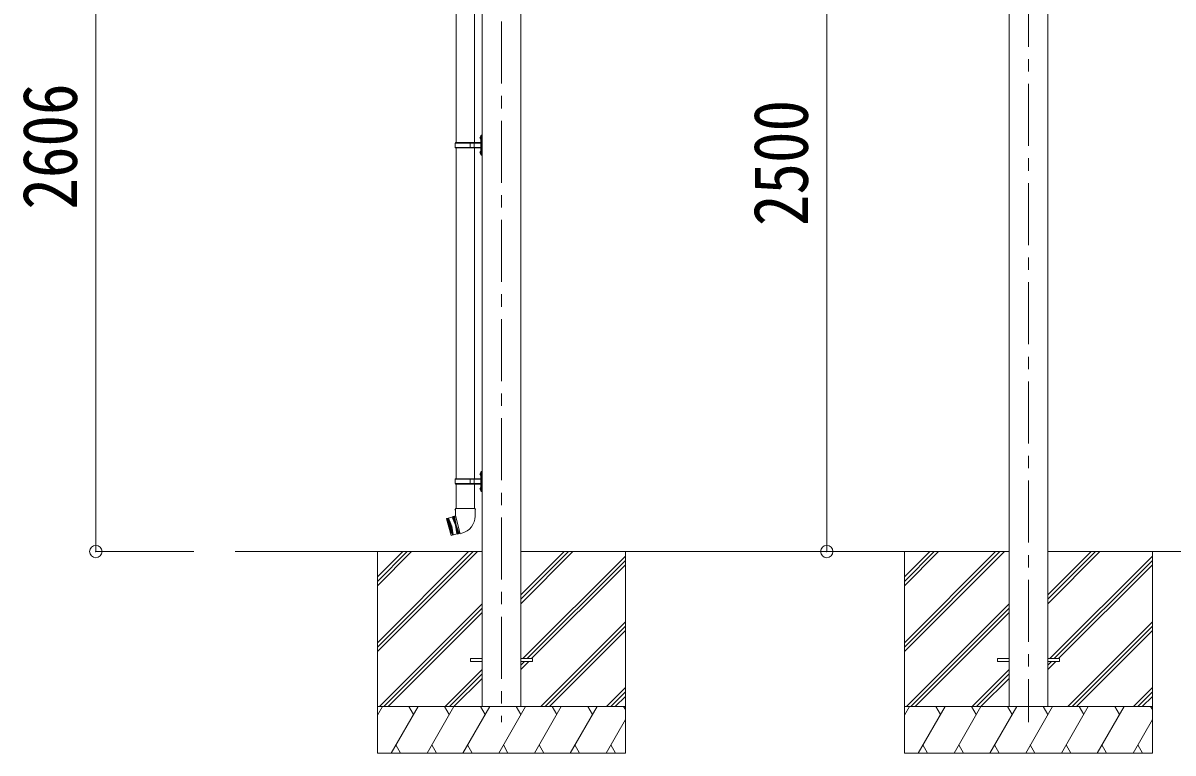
# Model space of a CAD drawing. Units: millimetres at full size, sheet at 1:40. Extents: x -11243 to 11243, y -7760 to 7760.
# Drawn here: x 608 to 4318, y -4917 to -2562 of the extents above; entities that cross this region are included whole.
import ezdxf
from ezdxf.enums import TextEntityAlignment as Align

# ---------------------------------------------------------------- set-up
doc = ezdxf.new("R2010")
doc.units = ezdxf.units.MM
doc.header["$LTSCALE"] = 40
doc.header["$PDMODE"] = 32
doc.header["$PDSIZE"] = 40
doc.linetypes.add('CHAIN1', pattern=[8, 5, -1, 1, -1])
doc.layers.add('0-3_ELV2', color=7, linetype='Continuous', lineweight=9)
doc.layers.add('0-6_OTH_LINE', color=6, linetype='Continuous', lineweight=9)
doc.styles.add('ＭＳ ゴシック', font='')
doc.styles.get('ＭＳ ゴシック').set_extended_font_data('MS Gothic')

msp = doc.modelspace()

# ---------------------------------------------------------------- linework, layer by layer
at = {"layer": '0-3_ELV2', "color": 5, "linetype": 'CHAIN1'}
for p, q in [((3851.31, -1478.52), (3851.31, -4817.83)), ((2151.31, -1597.39), (2151.31, -4817.83))]:
    msp.add_line(p, q, dxfattribs=at)
at = {"layer": '0-3_ELV2', "color": 4}
for p, q in [((3788.81, -1649.44), (3788.81, -4767.22)), ((3913.81, -1649.44), (3913.81, -4767.22)), ((2088.81, -1768.32), (2088.81, -4767.22)), ((2213.81, -1768.32), (2213.81, -4767.22)), ((2051.31, -4612.72), (2088.81, -4612.72)), ((2051.31, -4612.72), (2051.31, -4621.72)), ((2051.31, -4621.72), (2088.81, -4621.72)), ((2213.81, -4612.72), (2251.31, -4612.72)), ((2213.81, -4621.72), (2251.31, -4621.72)), ((2251.31, -4612.72), (2251.31, -4621.72)), ((3751.31, -4612.72), (3788.81, -4612.72)), ((3751.31, -4612.72), (3751.31, -4621.72)), ((3751.31, -4621.72), (3788.81, -4621.72)), ((3913.81, -4612.72), (3951.31, -4612.72)), ((3913.81, -4621.72), (3951.31, -4621.72)), ((3951.31, -4612.72), (3951.31, -4621.72))]:
    msp.add_line(p, q, dxfattribs=at)
at = {"layer": '0-3_ELV2'}
for p, q in [((2004.96, -1985.22), (2004.96, -2947.21)), ((2064.66, -1985.22), (2064.66, -2947.21)), ((2082.51, -2930.07), (2084.55, -2931.07)), ((2083.78, -2928.07), (2084.41, -2928.07)), ((2083.78, -2928.07), (2083.78, -2936.37)), ((2084.41, -2928.07), (2084.81, -2928.47)), ((2086.81, -2923.72), (2084.81, -2925.72)), ((2084.81, -2925.72), (2084.81, -2986.72)), ((2086.81, -2923.72), (2086.81, -2988.72)), ((2086.81, -2923.72), (2088.81, -2923.72)), ((2088.81, -2988.72), (2088.81, -2923.72)), ((2001.81, -2949.22), (2002.81, -2947.22)), ((2001.81, -2963.22), (2001.81, -2949.22)), ((2050.3, -2949.22), (2001.81, -2949.22)), ((2001.81, -2963.22), (2002.81, -2965.22)), ((2050.3, -2963.22), (2001.81, -2963.22)), ((2084.31, -2947.22), (2002.81, -2947.22)), ((2002.81, -2965.22), (2084.31, -2965.22)), ((2004.96, -2965.21), (2004.96, -4032.22)), ((2050.3, -2965.22), (2050.3, -2947.22)), ((2051.06, -2947.22), (2053.06, -2949.22)), ((2051.06, -2965.22), (2053.06, -2963.22)), ((2084.31, -2949.22), (2053.06, -2949.22)), ((2084.31, -2963.22), (2053.06, -2963.22)), ((2063.44, -2949.22), (2061.44, -2947.22)), ((2063.44, -2963.22), (2061.44, -2965.22)), ((2063.44, -2963.22), (2063.44, -2949.22)), ((2064.66, -2965.21), (2064.66, -4032.22)), ((2083.78, -2936.37), (2084.41, -2936.37)), ((2084.55, -2931.07), (2085.17, -2932.22)), ((2082.51, -2978.07), (2084.55, -2979.07)), ((2083.78, -2976.07), (2084.41, -2976.07)), ((2083.78, -2976.07), (2083.78, -2984.37)), ((2083.78, -2984.37), (2084.41, -2984.37)), ((2084.41, -2976.07), (2084.41, -2984.37)), ((2084.41, -2976.07), (2084.81, -2976.47)), ((2084.41, -2984.37), (2084.81, -2983.97)), ((2084.55, -2979.07), (2085.17, -2980.22)), ((2084.81, -2986.72), (2086.81, -2988.72)), ((2088.81, -2988.72), (2086.81, -2988.72)), ((2001.81, -4034.22), (2002.81, -4032.22)), ((2001.81, -4048.22), (2001.81, -4034.22)), ((2050.3, -4034.22), (2001.81, -4034.22)), ((2084.31, -4032.22), (2002.81, -4032.22)), ((2050.3, -4050.22), (2050.3, -4032.22)), ((2051.06, -4032.22), (2053.06, -4034.22)), ((2084.31, -4034.22), (2053.06, -4034.22)), ((2063.44, -4034.22), (2061.44, -4032.22)), ((2063.44, -4048.22), (2063.44, -4034.22)), ((2082.51, -4015.07), (2084.55, -4016.07)), ((2083.78, -4013.07), (2084.41, -4013.07)), ((2083.78, -4013.07), (2083.78, -4021.37)), ((2083.78, -4021.37), (2084.41, -4021.37)), ((2084.41, -4013.07), (2084.81, -4013.47)), ((2084.55, -4016.07), (2085.17, -4017.22)), ((2086.81, -4008.72), (2084.81, -4010.72)), ((2084.81, -4010.72), (2084.81, -4071.72)), ((2086.81, -4008.72), (2086.81, -4073.72)), ((2086.81, -4008.72), (2088.81, -4008.72)), ((2088.81, -4073.72), (2088.81, -4008.72)), ((2001.81, -4048.22), (2002.81, -4050.22)), ((2050.3, -4048.22), (2001.81, -4048.22)), ((2002.81, -4050.22), (2084.31, -4050.22)), ((2004.96, -4050.22), (2004.96, -4128.08)), ((2051.06, -4050.22), (2053.06, -4048.22)), ((2084.31, -4048.22), (2053.06, -4048.22)), ((2063.44, -4048.22), (2061.44, -4050.22)), ((2064.66, -4050.22), (2064.66, -4128.08)), ((2082.51, -4063.07), (2084.55, -4064.07)), ((2083.78, -4061.07), (2084.41, -4061.07)), ((2083.78, -4061.07), (2083.78, -4069.37)), ((2083.78, -4069.37), (2084.41, -4069.37)), ((2084.41, -4061.07), (2084.41, -4069.37)), ((2084.41, -4061.07), (2084.81, -4061.47)), ((2084.41, -4069.37), (2084.81, -4068.97)), ((2084.55, -4064.07), (2085.17, -4065.22)), ((2084.81, -4071.72), (2086.81, -4073.72)), ((2088.81, -4073.72), (2086.81, -4073.72)), ((1995.39, -4154.47), (1992.75, -4156.21)), ((1995.39, -4154.47), (1997.32, -4153.95)), ((2010.48, -4210.78), (1995.39, -4154.47)), ((2000.28, -4153.42), (1997.32, -4153.95)), ((1997.32, -4153.95), (2012.41, -4210.26)), ((2003.18, -4152.64), (2000.28, -4153.42)), ((2000.28, -4153.42), (2004.87, -4182.11)), ((2003.11, -4128.08), (2001.41, -4132.58)), ((2003.14, -4133.08), (2001.41, -4132.58)), ((2003.25, -4151.33), (2002.86, -4151.43)), ((2002.86, -4151.43), (2018.46, -4209.68)), ((2066.51, -4128.08), (2003.11, -4128.08)), ((2003.11, -4128.08), (2003.25, -4151.33)), ((2066.51, -4128.08), (2066.36, -4153.08)), ((1974.53, -4161.61), (1974.88, -4161)), ((1974.53, -4161.61), (1988.84, -4215.03)), ((1992.75, -4156.21), (1974.88, -4161)), ((1989.45, -4215.38), (1974.88, -4161)), ((1978.74, -4159.96), (1993.32, -4214.35)), ((1983.13, -4187.93), (1978.74, -4159.96)), ((1980.68, -4159.45), (1995.25, -4213.83)), ((1990.86, -4185.86), (1980.68, -4159.45)), ((1983.13, -4187.93), (1993.32, -4214.35)), ((1990.86, -4185.86), (1995.25, -4213.83)), ((2015.24, -4209.25), (2004.87, -4182.11)), ((1989.45, -4215.38), (1988.84, -4215.03)), ((2007.32, -4210.59), (1989.45, -4215.38)), ((2010.48, -4210.78), (2007.32, -4210.59)), ((2010.48, -4210.78), (2012.41, -4210.26)), ((2015.24, -4209.25), (2012.41, -4210.26)), ((2018.14, -4208.47), (2015.24, -4209.25)), ((2018.46, -4209.68), (2023.37, -4208.36)), ((1292.47, -4267.22), (2088.81, -4267.22)), ((1751.31, -4267.22), (1751.31, -4917.22)), ((1751.31, -4561.39), (2045.49, -4267.22)), ((1751.31, -4575.54), (2059.63, -4267.22)), ((1751.31, -4589.68), (2073.77, -4267.22)), ((1751.31, -4377.55), (1861.64, -4267.22)), ((1751.31, -4363.4), (1847.5, -4267.22)), ((1751.31, -4349.26), (1833.36, -4267.22)), ((2213.81, -4267.22), (3788.81, -4267.22)), ((2213.81, -4435.55), (2382.14, -4267.22)), ((2213.81, -4421.4), (2368, -4267.22)), ((2213.81, -4407.26), (2353.86, -4267.22)), ((2220.49, -4612.72), (2551.31, -4281.9)), ((2234.63, -4612.72), (2551.31, -4296.04)), ((2551.31, -4267.22), (2551.31, -4917.22)), ((3451.31, -4267.22), (3451.31, -4917.22)), ((3451.31, -4561.39), (3745.49, -4267.22)), ((3451.31, -4575.54), (3759.63, -4267.22)), ((3451.31, -4589.68), (3773.77, -4267.22)), ((3451.31, -4377.55), (3561.64, -4267.22)), ((3451.31, -4363.4), (3547.5, -4267.22)), ((3451.31, -4349.26), (3533.36, -4267.22)), ((3913.81, -4267.22), (5488.81, -4267.22)), ((3913.81, -4435.55), (4082.14, -4267.22)), ((3913.81, -4421.4), (4068, -4267.22)), ((3913.81, -4407.26), (4053.86, -4267.22)), ((3920.48, -4612.72), (4251.31, -4281.9)), ((3934.63, -4612.72), (4251.31, -4296.04)), ((4251.31, -4267.22), (4251.31, -4917.22)), ((2248.77, -4612.72), (2551.31, -4310.18)), ((3948.77, -4612.72), (4251.31, -4310.18)), ((1757.62, -4767.22), (2088.81, -4436.03)), ((1771.76, -4767.22), (2088.81, -4450.17)), ((3457.62, -4767.22), (3788.81, -4436.03)), ((3471.76, -4767.22), (3788.81, -4450.17)), ((1785.9, -4767.22), (2088.81, -4464.31)), ((3485.9, -4767.22), (3788.81, -4464.31)), ((2278.12, -4767.22), (2551.31, -4494.03)), ((2292.26, -4767.22), (2551.31, -4508.17)), ((2306.4, -4767.22), (2551.31, -4522.31)), ((3978.12, -4767.22), (4251.31, -4494.03)), ((3992.26, -4767.22), (4251.31, -4508.17)), ((4006.4, -4767.22), (4251.31, -4522.31)), ((2213.81, -4647.68), (2239.77, -4621.72)), ((2213.81, -4633.53), (2225.63, -4621.72)), ((3913.81, -4647.68), (3939.77, -4621.72)), ((3913.81, -4633.53), (3925.63, -4621.72)), ((2088.81, -4648.16), (1969.75, -4767.22)), ((1983.89, -4767.22), (2088.81, -4662.3)), ((3788.81, -4648.16), (3669.75, -4767.22)), ((3683.89, -4767.22), (3788.81, -4662.3)), ((1998.04, -4767.22), (2088.81, -4676.44)), ((2490.25, -4767.22), (2551.31, -4706.16)), ((3698.03, -4767.22), (3788.81, -4676.44)), ((4190.25, -4767.22), (4251.31, -4706.16)), ((2504.39, -4767.22), (2551.31, -4720.3)), ((2518.54, -4767.22), (2551.31, -4734.44)), ((4204.39, -4767.22), (4251.31, -4720.3)), ((4218.53, -4767.22), (4251.31, -4734.44)), ((2551.31, -4767.22), (1751.31, -4767.22)), ((1751.31, -4794.72), (1767.19, -4767.22)), ((1796.06, -4917.22), (1882.66, -4767.22)), ((1867.66, -4793.2), (1852.66, -4767.22)), ((1911.53, -4917.22), (1998.13, -4767.22)), ((1983.13, -4793.2), (1968.13, -4767.22)), ((2027, -4917.22), (2113.6, -4767.22)), ((2098.6, -4793.2), (2083.6, -4767.22)), ((2142.47, -4917.22), (2229.07, -4767.22)), ((2214.07, -4793.2), (2199.07, -4767.22)), ((2257.94, -4917.22), (2344.54, -4767.22)), ((2329.54, -4793.2), (2314.54, -4767.22)), ((2373.41, -4917.22), (2460.01, -4767.22)), ((2430.01, -4767.22), (2445.01, -4793.2)), ((2545.48, -4767.22), (2551.31, -4777.32)), ((4251.31, -4767.22), (3451.31, -4767.22)), ((3451.31, -4794.72), (3467.19, -4767.22)), ((3496.05, -4917.22), (3582.66, -4767.22)), ((3567.66, -4793.2), (3552.66, -4767.22)), ((3611.53, -4917.22), (3698.13, -4767.22)), ((3683.13, -4793.2), (3668.12, -4767.22)), ((3726.99, -4917.22), (3813.6, -4767.22)), ((3798.6, -4793.2), (3783.6, -4767.22)), ((3842.47, -4917.22), (3929.07, -4767.22)), ((3914.07, -4793.2), (3899.07, -4767.22)), ((3957.94, -4917.22), (4044.54, -4767.22)), ((4029.54, -4793.2), (4014.54, -4767.22)), ((4073.41, -4917.22), (4160.01, -4767.22)), ((4130.01, -4767.22), (4145.01, -4793.2)), ((4245.48, -4767.22), (4251.31, -4777.32)), ((2488.88, -4917.22), (2551.31, -4809.08)), ((4188.88, -4917.22), (4251.31, -4809.08)), ((1811.06, -4891.24), (1826.05, -4917.22)), ((1926.53, -4891.24), (1941.53, -4917.22)), ((2042, -4891.24), (2057, -4917.22)), ((2157.47, -4891.24), (2172.47, -4917.22)), ((2272.94, -4891.24), (2287.94, -4917.22)), ((2388.41, -4891.24), (2403.41, -4917.22)), ((2503.88, -4891.24), (2518.88, -4917.22)), ((3511.05, -4891.24), (3526.05, -4917.22)), ((3626.52, -4891.24), (3641.52, -4917.22)), ((3741.99, -4891.24), (3756.99, -4917.22)), ((3857.46, -4891.24), (3872.46, -4917.22)), ((3972.93, -4891.24), (3987.93, -4917.22)), ((4088.4, -4891.24), (4103.4, -4917.22)), ((4203.87, -4891.24), (4218.87, -4917.22)), ((1751.31, -4917.22), (2551.31, -4917.22)), ((3451.31, -4917.22), (4251.31, -4917.22))]:
    msp.add_line(p, q, dxfattribs=at)
at = {"layer": '0-3_ELV2', "color": 6}
for p, q in [((842.84, -4267.22), (1159.08, -4267.22)), ((3200.7, -4267.22), (2560.67, -4267.22))]:
    msp.add_line(p, q, dxfattribs=at)
at = {"layer": '0-3_ELV2'}
for points in [[(2084.41, -2928.07), (2084.41, -2936.37), (2084.81, -2935.97)], [(2082.51, -2934.37), (2084.55, -2933.37), (2085.17, -2932.22)], [(2082.51, -2982.37), (2084.55, -2981.37), (2085.17, -2980.22)], [(2082.51, -4019.37), (2084.55, -4018.37), (2085.17, -4017.22)], [(2084.41, -4013.07), (2084.41, -4021.37), (2084.81, -4020.97)], [(2082.51, -4067.37), (2084.55, -4066.37), (2085.17, -4065.22)], [(2066.51, -4128.08), (2068.01, -4132.58), (2066.48, -4133.08)], [(1992.75, -4156.21), (2002.93, -4182.63), (2007.32, -4210.59)]]:
    msp.add_lwpolyline(points, dxfattribs=at)
for centre, radius, start, end in [((2088.11, -2932.22), 6, 136.21765, 223.78235), ((2084.31, -2946.72), 0.5, 270, 0), ((2084.31, -2948.72), 0.5, 270, 0), ((2084.31, -2963.72), 0.5, 0, 90), ((2084.31, -2965.72), 0.5, 0, 90), ((2088.11, -2980.22), 6, 136.21765, 223.78235), ((2088.11, -4017.22), 6, 136.21765, 223.78235), ((2084.31, -4031.72), 0.5, 270, 0), ((2084.31, -4033.72), 0.5, 270, 0), ((2088.11, -4065.22), 6, 136.21765, 223.78235), ((2084.31, -4048.72), 0.5, 0, 90), ((2084.31, -4050.72), 0.5, 0, 90), ((2008.36, -4152.34), 58, 285, 359.65623)]:
    msp.add_arc(centre, radius, start, end, dxfattribs=at)
at = {"layer": '0-3_ELV2', "color": 6}
for p in [(842.84, -4267.22), (3200.7, -4267.22)]:
    msp.add_point(p, dxfattribs=at)
at = {"layer": '0-6_OTH_LINE'}
for p, q in [((842.84, -4267.22), (842.84, -1660.98)), ((3200.7, -1767.22), (3200.7, -4267.22))]:
    msp.add_line(p, q, dxfattribs=at)

# ---------------------------------------------------------------- texts
at = {"layer": '0-3_ELV2', "style": 'ＭＳ ゴシック', "width": 0.85}
for s, p in [('2606', (834.84, -3164.1)), ('2500', (3192.7, -3217.22))]:
    msp.add_text(s, height=176, rotation=90, dxfattribs=at).set_placement(p, align=Align.BOTTOM_LEFT)

doc.saveas('drawing.dxf')
